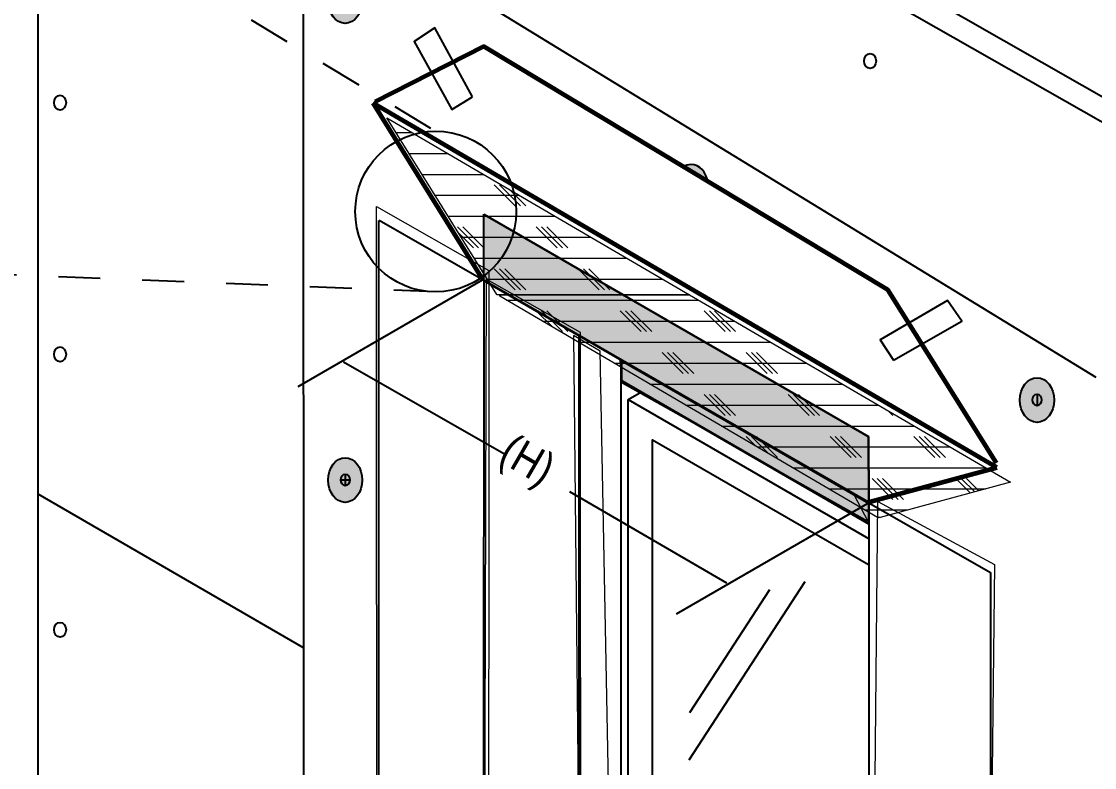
# Model space of a CAD drawing. Header units: inches. Extents: x -24 to 76, y -57 to 19.
# Drawn here: x 46.276 to 49.473, y -0.336 to 1.888 of the extents above; entities that cross this region are included whole.
import ezdxf

# ---------------------------------------------------------------- set-up
doc = ezdxf.new("R2010")
doc.units = ezdxf.units.IN
doc.header["$MEASUREMENT"] = 0
doc.linetypes.add('AI-Linetype-54', pattern=[0.25, 0.125, -0.125])
doc.linetypes.add('AI-Linetype-55', pattern=[0.25, 0.125, -0.125])
for name, color, linetype, lineweight in [('.ATI-HATCH', 7, 'Continuous', 0), ('flash hatch', 7, 'Continuous', 0), ('G-ANNO-TTLB', 7, 'Continuous', 0), ('Layer 12', 7, 'Continuous', 0), ('TYVEK', 7, 'Continuous', 0), ('WALL SCRATCH', 7, 'Continuous', 0)]:
    doc.layers.add(name, color=color, linetype=linetype, lineweight=lineweight)
pattern_1 = [(45, (0, 0), (-7.071, 7.071), [])]

# ---------------------------------------------------------------- blocks, each defined once
blk = doc.blocks.new('Block_117')
at = {"layer": 'WALL SCRATCH', "true_color": 0x003b71, "transparency": 33554687}
h = blk.add_hatch(color=156, dxfattribs=at)
h.dxf.hatch_style = 2
edge = h.paths.add_edge_path()
edge.add_ellipse((47.2408, 0.5209), major_axis=(0, 0.0664), ratio=0.766948, start_angle=0, end_angle=360)
at = {"layer": 'WALL SCRATCH', "color": 18, "lineweight": 25, "true_color": 0x080808}
for p, q in [((47.2272, 0.5213), (47.2543, 0.5213)), ((47.2408, 0.5385), (47.2408, 0.5042))]:
    blk.add_line(p, q, dxfattribs=at)
at = {"layer": 'WALL SCRATCH', "color": 8, "lineweight": 25, "true_color": 0x808080}
blk.add_lwpolyline([(47.2336, 0.5823)], dxfattribs=at)
at = {"layer": 'WALL SCRATCH', "color": 18, "lineweight": 25, "true_color": 0x000000}
blk.add_ellipse((47.2408, 0.5209), major_axis=(0, 0.0664), ratio=0.766948, dxfattribs=at)
at = {"layer": 'WALL SCRATCH', "color": 18, "lineweight": 25, "true_color": 0x080808}
blk.add_ellipse((47.2408, 0.5213), major_axis=(0, 0.0171), ratio=0.788846, dxfattribs=at)
blk = doc.blocks.new('Block_118')
at = {"layer": 'WALL SCRATCH', "true_color": 0x003b71, "transparency": 33554687}
h = blk.add_hatch(color=156, dxfattribs=at)
h.dxf.hatch_style = 2
edge = h.paths.add_edge_path()
edge.add_ellipse((47.2408, 1.9483), major_axis=(0, 0.0664), ratio=0.766948, start_angle=0, end_angle=360)
at = {"layer": 'WALL SCRATCH', "color": 18, "lineweight": 25, "true_color": 0x080808}
blk.add_line((47.2408, 1.9659), (47.2408, 1.9316), dxfattribs=at)
at = {"layer": 'WALL SCRATCH', "color": 18, "lineweight": 25, "true_color": 0x000000}
blk.add_ellipse((47.2408, 1.9483), major_axis=(0, 0.0664), ratio=0.766948, dxfattribs=at)
at = {"layer": 'WALL SCRATCH', "color": 18, "lineweight": 25, "true_color": 0x080808}
blk.add_ellipse((47.2408, 1.9487), major_axis=(0, 0.0171), ratio=0.788846, dxfattribs=at)
blk = doc.blocks.new('Block_119')
at = {"layer": 'WALL SCRATCH', "true_color": 0x003b71, "transparency": 33554687}
h = blk.add_hatch(color=156, dxfattribs=at)
h.dxf.hatch_style = 2
edge = h.paths.add_edge_path()
edge.add_ellipse((47.2408, -0.9065), major_axis=(0, 0.0664), ratio=0.766948, start_angle=0, end_angle=360)
at = {"layer": 'WALL SCRATCH', "color": 18, "lineweight": 25, "true_color": 0x080808}
for p, q in [((47.2408, -0.889), (47.2408, -0.9232)), ((47.2272, -0.9061), (47.2543, -0.9061))]:
    blk.add_line(p, q, dxfattribs=at)
at = {"layer": 'WALL SCRATCH', "color": 8, "lineweight": 25, "true_color": 0x808080}
blk.add_lwpolyline([(47.2336, -0.9775)], dxfattribs=at)
at = {"layer": 'WALL SCRATCH', "color": 18, "lineweight": 25, "true_color": 0x000000}
blk.add_ellipse((47.2408, -0.9065), major_axis=(0, 0.0664), ratio=0.766948, dxfattribs=at)
at = {"layer": 'WALL SCRATCH', "color": 18, "lineweight": 25, "true_color": 0x080808}
blk.add_ellipse((47.2408, -0.9061), major_axis=(0, 0.0171), ratio=0.788846, dxfattribs=at)
blk = doc.blocks.new('Block_116')
at = {"layer": 'WALL SCRATCH'}
for name in ['Block_118', 'Block_117', 'Block_119']:
    blk.add_blockref(name, (0, 0), dxfattribs=at)
blk = doc.blocks.new('Block_121')
at = {"layer": 'WALL SCRATCH', "true_color": 0x003b71, "transparency": 33554687}
h = blk.add_hatch(color=156, dxfattribs=at)
h.dxf.hatch_style = 2
edge = h.paths.add_edge_path()
edge.add_ellipse((49.3016, -0.6209), major_axis=(0, 0.0664), ratio=0.766948, start_angle=0, end_angle=360)
at = {"layer": 'WALL SCRATCH', "color": 18, "lineweight": 25, "true_color": 0x080808}
for p, q in [((49.3016, -0.6033), (49.3016, -0.6376)), ((49.2881, -0.6204), (49.3151, -0.6204))]:
    blk.add_line(p, q, dxfattribs=at)
at = {"layer": 'WALL SCRATCH', "color": 8, "lineweight": 25, "true_color": 0x808080}
blk.add_lwpolyline([(49.2945, -0.5595)], dxfattribs=at)
at = {"layer": 'WALL SCRATCH', "color": 18, "lineweight": 25, "true_color": 0x000000}
blk.add_ellipse((49.3016, -0.6209), major_axis=(0, 0.0664), ratio=0.766948, dxfattribs=at)
at = {"layer": 'WALL SCRATCH', "color": 18, "lineweight": 25, "true_color": 0x080808}
blk.add_ellipse((49.3016, -0.6204), major_axis=(0, 0.0171), ratio=0.788846, dxfattribs=at)
blk = doc.blocks.new('Block_122')
at = {"layer": 'WALL SCRATCH', "true_color": 0x003b71, "transparency": 33554687}
h = blk.add_hatch(color=156, dxfattribs=at)
h.dxf.hatch_style = 2
edge = h.paths.add_edge_path()
edge.add_ellipse((49.3016, 0.7593), major_axis=(0, 0.0664), ratio=0.766948, start_angle=0, end_angle=360)
at = {"layer": 'WALL SCRATCH', "color": 18, "lineweight": 25, "true_color": 0x080808}
blk.add_line((49.3016, 0.7768), (49.3016, 0.7425), dxfattribs=at)
at = {"layer": 'WALL SCRATCH', "color": 18, "lineweight": 25, "true_color": 0x000000}
blk.add_ellipse((49.3016, 0.7593), major_axis=(0, 0.0664), ratio=0.766948, dxfattribs=at)
at = {"layer": 'WALL SCRATCH', "color": 18, "lineweight": 25, "true_color": 0x080808}
blk.add_ellipse((49.3016, 0.7597), major_axis=(0, 0.0171), ratio=0.788846, dxfattribs=at)
blk = doc.blocks.new('Block_123')
at = {"layer": 'WALL SCRATCH', "true_color": 0x003b71, "transparency": 33554687}
h = blk.add_hatch(color=156, dxfattribs=at)
h.dxf.hatch_style = 2
edge = h.paths.add_edge_path()
edge.add_ellipse((49.3016, -2.001), major_axis=(0, 0.0664), ratio=0.766948, start_angle=0, end_angle=360)
at = {"layer": 'WALL SCRATCH', "color": 18, "lineweight": 25, "true_color": 0x080808}
for p, q in [((49.2881, -2.0006), (49.3151, -2.0006)), ((49.3016, -1.9834), (49.3016, -2.0177))]:
    blk.add_line(p, q, dxfattribs=at)
at = {"layer": 'WALL SCRATCH', "color": 8, "lineweight": 25, "true_color": 0x808080}
blk.add_lwpolyline([(49.2945, -2.072)], dxfattribs=at)
at = {"layer": 'WALL SCRATCH', "color": 18, "lineweight": 25, "true_color": 0x000000}
blk.add_ellipse((49.3016, -2.001), major_axis=(0, 0.0664), ratio=0.766948, dxfattribs=at)
at = {"layer": 'WALL SCRATCH', "color": 18, "lineweight": 25, "true_color": 0x080808}
blk.add_ellipse((49.3016, -2.0006), major_axis=(0, 0.0171), ratio=0.788846, dxfattribs=at)
blk = doc.blocks.new('Block_120')
at = {"layer": 'WALL SCRATCH'}
for name in ['Block_122', 'Block_121', 'Block_123']:
    blk.add_blockref(name, (0, 0), dxfattribs=at)
blk = doc.blocks.new('Block_124')
at = {"layer": 'WALL SCRATCH', "true_color": 0x003b71, "transparency": 33554687}
h = blk.add_hatch(color=156, dxfattribs=at)
h.dxf.hatch_style = 2
edge = h.paths.add_edge_path()
edge.add_spline(control_points=[(48.3213, 1.4076), (48.3213, 1.4076), (48.2462, 1.4527), (48.2462, 1.4527), (48.2535, 1.4583), (48.262, 1.4613), (48.2712, 1.4613), (48.296, 1.4613), (48.3167, 1.4383), (48.3213, 1.4076)], knot_values=[0, 0, 0, 0, 1, 1, 1, 2, 2, 2, 3, 3, 3, 3], degree=3, periodic=0)
at = {"layer": 'WALL SCRATCH', "color": 18, "lineweight": 25, "true_color": 0x000000}
blk.add_open_spline([(48.3213, 1.4076), (48.3213, 1.4076), (48.2462, 1.4527), (48.2462, 1.4527), (48.2535, 1.4583), (48.262, 1.4613), (48.2712, 1.4613), (48.296, 1.4613), (48.3167, 1.4383), (48.3213, 1.4076)], degree=3, knots=[0, 0, 0, 0, 1, 1, 1, 2, 2, 2, 3, 3, 3, 3], dxfattribs=at)
blk = doc.blocks.new('Block_115')
at = {"layer": 'WALL SCRATCH'}
for name in ['Block_116', 'Block_124', 'Block_120']:
    blk.add_blockref(name, (0, 0), dxfattribs=at)
blk = doc.blocks.new('Block_295')
at = {"layer": 'Layer 12', "color": 191, "lineweight": 25, "true_color": 0xbf7fff}
for points in [[(47.3471, 1.3118)], [(47.3471, -1.8398)]]:
    blk.add_lwpolyline(points, dxfattribs=at)
blk = doc.blocks.new('Block_477')
at = {"layer": '.ATI-HATCH'}
for points, knots in [([(47.3644, 1.6004), (47.3644, 1.6004), (47.692, 1.0744), (47.692, 1.0744), (47.692, 1.0744), (47.6939, 1.0733), (47.6939, 1.0733), (47.6939, 1.0733), (48.2661, 1.0733), (48.2661, 1.0733), (48.2661, 1.0733), (47.3644, 1.6004), (47.3644, 1.6004)], [0, 0, 0, 0, 1, 1, 1, 2, 2, 2, 3, 3, 3, 4, 4, 4, 4]), ([(48.2661, 1.0733), (48.2661, 1.0733), (47.7011, 1.0733), (47.7011, 1.0733), (47.7011, 1.0733), (47.7011, 1.069), (47.7011, 1.069), (47.7011, 1.069), (48.826, 0.4098), (48.826, 0.4098), (48.826, 0.4098), (48.8341, 0.4098), (48.8341, 0.4098), (48.8341, 0.4098), (49.2226, 0.5142), (49.2226, 0.5142), (49.2226, 0.5142), (48.2661, 1.0733), (48.2661, 1.0733)], [0, 0, 0, 0, 1, 1, 1, 2, 2, 2, 3, 3, 3, 4, 4, 4, 5, 5, 5, 6, 6, 6, 6])]:
    blk.add_open_spline(points, degree=3, knots=knots, dxfattribs=at)
at = {"layer": '.ATI-HATCH', "color": 243, "lineweight": 0, "true_color": 0xcc667f}
for points in [[(47.3915, 1.557), (47.3915, 1.557), (47.4387, 1.557), (47.4387, 1.557)], [(47.4304, 1.4945), (47.4304, 1.4945), (47.5456, 1.4945), (47.5456, 1.4945)], [(47.4693, 1.432), (47.4693, 1.432), (47.6525, 1.432), (47.6525, 1.432)], [(47.7475, 1.3382), (47.7475, 1.3382), (47.685, 1.4007), (47.685, 1.4007)], [(47.7632, 1.3382), (47.7632, 1.3382), (47.7007, 1.4007), (47.7007, 1.4007)], [(47.7788, 1.3382), (47.7788, 1.3382), (47.7308, 1.3862), (47.7308, 1.3862)], [(47.5082, 1.3695), (47.5082, 1.3695), (47.7594, 1.3695), (47.7594, 1.3695)], [(47.5288, 1.3382), (47.5288, 1.3382), (47.5259, 1.3411), (47.5259, 1.3411)], [(47.5471, 1.307), (47.5471, 1.307), (47.8664, 1.307), (47.8664, 1.307)], [(47.6382, 1.2132), (47.6382, 1.2132), (47.5757, 1.2757), (47.5757, 1.2757)], [(47.6225, 1.2132), (47.6225, 1.2132), (47.5775, 1.2583), (47.5775, 1.2583)], [(47.6538, 1.2132), (47.6538, 1.2132), (47.5913, 1.2757), (47.5913, 1.2757)], [(47.8725, 1.2132), (47.8725, 1.2132), (47.81, 1.2757), (47.81, 1.2757)], [(47.8882, 1.2132), (47.8882, 1.2132), (47.8257, 1.2757), (47.8257, 1.2757)], [(47.9038, 1.2132), (47.9038, 1.2132), (47.8413, 1.2757), (47.8413, 1.2757)], [(47.5861, 1.2445), (47.5861, 1.2445), (47.9733, 1.2445), (47.9733, 1.2445)], [(47.625, 1.182), (47.625, 1.182), (48.0802, 1.182), (48.0802, 1.182)], [(47.7475, 1.0882), (47.7475, 1.0882), (47.685, 1.1507), (47.685, 1.1507)], [(47.7632, 1.0882), (47.7632, 1.0882), (47.7007, 1.1507), (47.7007, 1.1507)], [(47.7788, 1.0882), (47.7788, 1.0882), (47.7163, 1.1507), (47.7163, 1.1507)], [(47.9975, 1.0882), (47.9975, 1.0882), (47.935, 1.1507), (47.935, 1.1507)], [(48.0132, 1.0882), (48.0132, 1.0882), (47.9507, 1.1507), (47.9507, 1.1507)], [(48.0288, 1.0882), (48.0288, 1.0882), (47.9663, 1.1507), (47.9663, 1.1507)], [(47.6639, 1.1195), (47.6639, 1.1195), (48.1871, 1.1195), (48.1871, 1.1195)], [(47.7217, 1.057), (47.7217, 1.057), (48.294, 1.057), (48.294, 1.057)], [(47.8596, 0.9762), (47.8596, 0.9762), (47.81, 1.0257), (47.81, 1.0257)], [(47.8882, 0.9632), (47.8882, 0.9632), (47.8257, 1.0257), (47.8257, 1.0257)], [(47.9038, 0.9632), (47.9038, 0.9632), (47.8413, 1.0257), (47.8413, 1.0257)], [(48.1225, 0.9632), (48.1225, 0.9632), (48.06, 1.0257), (48.06, 1.0257)], [(48.1382, 0.9632), (48.1382, 0.9632), (48.0757, 1.0257), (48.0757, 1.0257)], [(48.1538, 0.9632), (48.1538, 0.9632), (48.0913, 1.0257), (48.0913, 1.0257)], [(48.3725, 0.9632), (48.3725, 0.9632), (48.31, 1.0257), (48.31, 1.0257)], [(48.3882, 0.9632), (48.3882, 0.9632), (48.3257, 1.0257), (48.3257, 1.0257)], [(48.4038, 0.9632), (48.4038, 0.9632), (48.3413, 1.0257), (48.3413, 1.0257)], [(47.8284, 0.9945), (47.8284, 0.9945), (48.401, 0.9945), (48.401, 0.9945)], [(47.935, 0.932), (47.935, 0.932), (48.5079, 0.932), (48.5079, 0.932)], [(48.2475, 0.8382), (48.2475, 0.8382), (48.185, 0.9007), (48.185, 0.9007)], [(48.2632, 0.8382), (48.2632, 0.8382), (48.2007, 0.9007), (48.2007, 0.9007)], [(48.2788, 0.8382), (48.2788, 0.8382), (48.2163, 0.9007), (48.2163, 0.9007)], [(48.4975, 0.8382), (48.4975, 0.8382), (48.435, 0.9007), (48.435, 0.9007)], [(48.5132, 0.8382), (48.5132, 0.8382), (48.4507, 0.9007), (48.4507, 0.9007)], [(48.5288, 0.8382), (48.5288, 0.8382), (48.4663, 0.9007), (48.4663, 0.9007)], [(48.0416, 0.8695), (48.0416, 0.8695), (48.6148, 0.8695), (48.6148, 0.8695)], [(48.1483, 0.807), (48.1483, 0.807), (48.7217, 0.807), (48.7217, 0.807)], [(48.3725, 0.7132), (48.3725, 0.7132), (48.31, 0.7757), (48.31, 0.7757)], [(48.3882, 0.7132), (48.3882, 0.7132), (48.3257, 0.7757), (48.3257, 0.7757)], [(48.4038, 0.7132), (48.4038, 0.7132), (48.3413, 0.7757), (48.3413, 0.7757)], [(48.6225, 0.7132), (48.6225, 0.7132), (48.56, 0.7757), (48.56, 0.7757)], [(48.6382, 0.7132), (48.6382, 0.7132), (48.5757, 0.7757), (48.5757, 0.7757)], [(48.6538, 0.7132), (48.6538, 0.7132), (48.5913, 0.7757), (48.5913, 0.7757)], [(48.2549, 0.7445), (48.2549, 0.7445), (48.8286, 0.7445), (48.8286, 0.7445)], [(48.8725, 0.7132), (48.8725, 0.7132), (48.8591, 0.7267), (48.8591, 0.7267)], [(48.3616, 0.682), (48.3616, 0.682), (48.9356, 0.682), (48.9356, 0.682)], [(48.4635, 0.6222), (48.4635, 0.6222), (48.435, 0.6507), (48.435, 0.6507)], [(48.5013, 0.6001), (48.5013, 0.6001), (48.4507, 0.6507), (48.4507, 0.6507)], [(48.5288, 0.5882), (48.5288, 0.5882), (48.4663, 0.6507), (48.4663, 0.6507)], [(48.7475, 0.5882), (48.7475, 0.5882), (48.685, 0.6507), (48.685, 0.6507)], [(48.7632, 0.5882), (48.7632, 0.5882), (48.7007, 0.6507), (48.7007, 0.6507)], [(48.7788, 0.5882), (48.7788, 0.5882), (48.7163, 0.6507), (48.7163, 0.6507)], [(48.9975, 0.5882), (48.9975, 0.5882), (48.935, 0.6507), (48.935, 0.6507)], [(49.0132, 0.5882), (49.0132, 0.5882), (48.9507, 0.6507), (48.9507, 0.6507)], [(49.0288, 0.5882), (49.0288, 0.5882), (48.9663, 0.6507), (48.9663, 0.6507)], [(48.4682, 0.6195), (48.4682, 0.6195), (49.0425, 0.6195), (49.0425, 0.6195)], [(48.5749, 0.557), (48.5749, 0.557), (49.1494, 0.557), (49.1494, 0.557)], [(48.8725, 0.4632), (48.8725, 0.4632), (48.81, 0.5257), (48.81, 0.5257)], [(48.8882, 0.4632), (48.8882, 0.4632), (48.8257, 0.5257), (48.8257, 0.5257)], [(48.9038, 0.4632), (48.9038, 0.4632), (48.8413, 0.5257), (48.8413, 0.5257)], [(49.1035, 0.4822), (49.1035, 0.4822), (49.06, 0.5257), (49.06, 0.5257)], [(49.1159, 0.4855), (49.1159, 0.4855), (49.0757, 0.5257), (49.0757, 0.5257)], [(49.1282, 0.4888), (49.1282, 0.4888), (49.0913, 0.5257), (49.0913, 0.5257)], [(48.6815, 0.4945), (48.6815, 0.4945), (49.1492, 0.4945), (49.1492, 0.4945)], [(48.7882, 0.432), (48.7882, 0.432), (48.9166, 0.432), (48.9166, 0.432)]]:
    blk.add_open_spline(points, degree=3, dxfattribs=at)

msp = doc.modelspace()

# ---------------------------------------------------------------- hatches: boundary and pattern name
at = {"layer": '.ATI-HATCH', "true_color": 0xcc667f, "transparency": 33554483}
for points in [[(47.6523, 1.3109), (47.6523, 1.1149), (48.0649, 0.8763), (48.7992, 0.4514), (48.7988, 0.649)], [(48.0649, 0.8763), (48.0649, 0.8147), (48.7992, 0.3899), (48.7992, 0.4514)]]:
    msp.add_hatch(color=243, dxfattribs=at).paths.add_polyline_path(points)
at = {"layer": '.ATI-HATCH', "true_color": 0x000000, "transparency": 33554687}
h = msp.add_hatch(dxfattribs=at)
h.set_pattern_fill('_U', color=18, scale=10, angle=45, style=2, pattern_type=0)
h.set_pattern_definition(pattern_1)
h.paths.add_polyline_path([(48.8001, 0.456), (47.6534, 1.117), (47.6534, 1.313), (48.7999, 0.6511)])
h = msp.add_hatch(dxfattribs=at)
h.set_pattern_fill('_U', color=18, scale=10, angle=45, style=2, pattern_type=0)
h.set_pattern_definition(pattern_1)
h.paths.add_polyline_path([(48.7971, 0.3981), (48.0662, 0.81), (48.0601, 0.8769), (48.7566, 0.4761)])
at = {"layer": 'flash hatch', "true_color": 0xcc667f, "transparency": 33554483}
for points in [[(47.6523, 1.3109), (47.6523, 1.1149), (48.0649, 0.8763), (48.7992, 0.4514), (48.7988, 0.649)], [(48.0649, 0.8763), (48.0649, 0.8147), (48.7992, 0.3899), (48.7992, 0.4514)]]:
    msp.add_hatch(color=243, dxfattribs=at).paths.add_polyline_path(points)
at = {"layer": 'G-ANNO-TTLB', "true_color": 0xff00ff, "transparency": 33554687}
h = msp.add_hatch(color=6, dxfattribs=at)
edge = h.paths.add_edge_path()
edge.add_spline(control_points=[(71.2893, -15.0744), (71.2893, -15.0744), (30.6016, -15.0744), (30.6016, -15.0744), (30.6016, -15.0744), (30.6016, 19.0506), (30.6016, 19.0506), (30.6016, 19.0506), (71.2893, 19.0506), (71.2893, 19.0506), (71.2893, 19.0506), (71.2893, -15.0744), (71.2893, -15.0744)], knot_values=[0, 0, 0, 0, 1, 1, 1, 2, 2, 2, 3, 3, 3, 4, 4, 4, 4], degree=3, periodic=0)
edge = h.paths.add_edge_path()
edge.add_spline(control_points=[(30.7266, 18.9256), (30.7266, 18.9256), (30.7266, -14.9494), (30.7266, -14.9494), (30.7266, -14.9494), (71.1643, -14.9494), (71.1643, -14.9494), (71.1643, -14.9494), (71.1643, 18.9256), (71.1643, 18.9256), (71.1643, 18.9256), (30.7266, 18.9256), (30.7266, 18.9256)], knot_values=[0, 0, 0, 0, 1, 1, 1, 2, 2, 2, 3, 3, 3, 4, 4, 4, 4], degree=3, periodic=0)
edge.add_line((30.7266, 18.9256), (30.7266, 18.9256))
at = {"layer": 'Layer 12', "true_color": 0x000000, "transparency": 33554687}
h = msp.add_hatch(dxfattribs=at)
h.set_pattern_fill('_U', color=18, scale=10, angle=45, style=2, pattern_type=0)
h.set_pattern_definition(pattern_1)
h.paths.add_polyline_path([(47.668, -1.2294), (47.3347, -1.037), (47.3344, 1.3365), (47.669, 1.1457)])
h = msp.add_hatch(dxfattribs=at)
h.set_pattern_fill('_U', color=18, scale=10, angle=45, style=2, pattern_type=0)
h.set_pattern_definition(pattern_1)
h.paths.add_polyline_path([(47.9413, -1.0951), (47.6551, -1.2615), (47.662, 1.1198), (47.9405, 0.9618)])
h = msp.add_hatch(dxfattribs=at)
h.set_pattern_fill('_U', color=18, scale=10, angle=45, style=2, pattern_type=0)
h.set_pattern_definition(pattern_1)
h.paths.add_polyline_path([(47.9413, -1.0951), (48.0398, -1.1566), (48.0007, 0.9052), (47.9208, 0.9519)])
h = msp.add_hatch(dxfattribs=at)
h.set_pattern_fill('_U', color=18, scale=10, angle=45, style=2, pattern_type=0)
h.set_pattern_definition(pattern_1)
h.paths.add_polyline_path([(49.1476, -2.1117), (48.8047, -1.915), (48.8275, 0.4572), (49.1745, 0.2691)])

# ---------------------------------------------------------------- linework, layer by layer
at = {"layer": '.ATI-HATCH', "color": 18, "linetype": 'AI-Linetype-54', "lineweight": 25, "true_color": 0x000000}
msp.add_line((45.0343, 3.0558), (47.5099, 1.5607), dxfattribs=at)
at = {"layer": '.ATI-HATCH', "color": 18, "linetype": 'AI-Linetype-55', "lineweight": 25, "true_color": 0x000000}
msp.add_line((47.5104, 1.0816), (44.3497, 1.2079), dxfattribs=at)
at = {"layer": '.ATI-HATCH'}
for points in [[(47.6523, 1.3109), (47.6523, 1.1149), (48.0649, 0.8763), (48.7992, 0.4514), (48.7988, 0.649)], [(47.6523, 1.3109), (47.6523, 1.1149), (48.0649, 0.8763), (48.7992, 0.4514), (48.7988, 0.649)], [(48.8001, 0.456), (47.6534, 1.117), (47.6534, 1.313), (48.7999, 0.6511)], [(48.7971, 0.3981), (48.0662, 0.81), (48.0601, 0.8769), (48.7566, 0.4761)], [(48.0649, 0.8763), (48.0649, 0.8147), (48.7992, 0.3899), (48.7992, 0.4514)]]:
    msp.add_lwpolyline(points, close=True, dxfattribs=at)
at = {"layer": '.ATI-HATCH', "color": 18, "lineweight": 25, "true_color": 0x000000}
msp.add_circle((47.5104, 1.3211), 0.2396, dxfattribs=at)
at = {"layer": 'flash hatch'}
for points in [[(47.6523, 1.3109), (47.6523, 1.1149), (48.0649, 0.8763), (48.7992, 0.4514), (48.7988, 0.649)], [(48.0649, 0.8763), (48.0649, 0.8147), (48.7992, 0.3899), (48.7992, 0.4514)]]:
    msp.add_lwpolyline(points, close=True, dxfattribs=at)
at = {"layer": 'G-ANNO-TTLB'}
for points in [[(71.2893, -15.0744), (71.2893, -15.0744), (30.6016, -15.0744), (30.6016, -15.0744), (30.6016, -15.0744), (30.6016, 19.0506), (30.6016, 19.0506), (30.6016, 19.0506), (71.2893, 19.0506), (71.2893, 19.0506), (71.2893, 19.0506), (71.2893, -15.0744), (71.2893, -15.0744)], [(30.7266, 18.9256), (30.7266, 18.9256), (30.7266, -14.9494), (30.7266, -14.9494), (30.7266, -14.9494), (71.1643, -14.9494), (71.1643, -14.9494), (71.1643, -14.9494), (71.1643, 18.9256), (71.1643, 18.9256), (71.1643, 18.9256), (30.7266, 18.9256), (30.7266, 18.9256)]]:
    msp.add_open_spline(points, degree=3, knots=[0, 0, 0, 0, 1, 1, 1, 2, 2, 2, 3, 3, 3, 4, 4, 4, 4], dxfattribs=at)
at = {"layer": 'Layer 12'}
for points in [[(47.668, -1.2294), (47.3347, -1.037), (47.3344, 1.3365), (47.669, 1.1457)], [(47.9413, -1.0951), (47.6551, -1.2615), (47.662, 1.1198), (47.9405, 0.9618)], [(47.9413, -1.0951), (48.0398, -1.1566), (48.0007, 0.9052), (47.9208, 0.9519)], [(49.1476, -2.1117), (48.8047, -1.915), (48.8275, 0.4572), (49.1745, 0.2691)]]:
    msp.add_lwpolyline(points, close=True, dxfattribs=at)
at = {"layer": 'TYVEK', "color": 18, "lineweight": 60, "true_color": 0x000000}
for p, q in [((49.182, 0.558), (47.3238, 1.6442)), ((47.6521, 1.117), (47.3238, 1.6442)), ((48.7981, 0.4549), (49.182, 0.558))]:
    msp.add_line(p, q, dxfattribs=at)
at = {"layer": 'TYVEK', "color": 4, "lineweight": 25, "true_color": 0x00ffff}
for p, q in [((47.6534, 1.117), (47.6534, 1.313)), ((47.6534, 1.313), (48.7999, 0.6511)), ((47.3411, -0.6938), (47.3411, 1.2944)), ((47.3418, 1.2957), (47.6534, 1.117)), ((47.6534, 1.117), (47.6526, -1.2513)), ((47.9381, -1.1026), (47.9381, 0.9524)), ((48.0624, -1.1754), (48.0624, 0.8795)), ((48.7999, 0.6511), (48.8003, 0.4535)), ((48.8003, 0.4535), (48.8003, -1.9177)), ((48.8003, 0.4535), (49.163, 0.2459)), ((49.163, 0.2459), (49.1623, -1.5995))]:
    msp.add_line(p, q, dxfattribs=at)
at = {"layer": 'TYVEK', "color": 18, "lineweight": 25, "true_color": 0x000000}
for p, q in [((47.6483, 1.1166), (47.0993, 0.799)), ((47.6534, 1.117), (48.8003, 0.4535)), ((48.7955, 0.4505), (48.2269, 0.1215))]:
    msp.add_line(p, q, dxfattribs=at)
at = {"layer": 'TYVEK', "color": 33, "lineweight": 25, "true_color": 0xcc9966}
msp.add_line((47.9381, -0.8826), (47.9381, 0.9524), dxfattribs=at)
at = {"layer": 'TYVEK', "color": 1, "lineweight": 25, "true_color": 0xff0000}
for p, q in [((47.2354, 0.8731), (47.7131, 0.5999)), ((47.9092, 0.4871), (48.3763, 0.2145)), ((48.6097, 0.2181), (48.2643, -0.3138)), ((48.5044, 0.1938), (48.2668, -0.1731))]:
    msp.add_line(p, q, dxfattribs=at)
at = {"layer": 'TYVEK', "color": 191, "lineweight": 25, "true_color": 0xbf7fff}
for p, q in [((48.066, 0.8168), (48.7999, 0.3923)), ((48.0839, 0.7611), (48.1234, 0.7836)), ((48.0839, -0.9936), (48.0839, 0.7611)), ((48.0839, 0.7611), (48.7999, 0.3469))]:
    msp.add_line(p, q, dxfattribs=at)
at = {"layer": 'TYVEK', "color": 2, "lineweight": 25, "true_color": 0xf5eb12}
for points in [[(47.6199, 1.6633), (47.5076, 1.8688), (47.4458, 1.8284), (47.558, 1.625)], [(48.8741, 0.8779), (49.0771, 0.9947), (49.0353, 1.0556), (48.8345, 0.9389)]]:
    msp.add_lwpolyline(points, close=True, dxfattribs=at)
at = {"layer": 'TYVEK', "color": 18, "lineweight": 60, "true_color": 0x000000}
msp.add_lwpolyline([(49.1811, 0.5711), (48.8572, 1.0876), (47.6534, 1.8128), (47.33, 1.6481)], dxfattribs=at)
at = {"layer": 'TYVEK', "color": 6, "lineweight": 35, "true_color": 0xff00ff}
for points in [[(47.123, 0.9378)], [(48.5076, 0.1388)]]:
    msp.add_lwpolyline(points, dxfattribs=at)
at = {"layer": 'TYVEK', "color": 191, "lineweight": 25, "true_color": 0xbf7fff}
msp.add_lwpolyline([(48.1563, -0.9574), (48.1563, 0.6412), (48.7999, 0.2689)], dxfattribs=at)
at = {"layer": 'WALL SCRATCH', "color": 2, "lineweight": 25, "true_color": 0xffff00}
for p, q in [((50.1297, 1.3004), (46.392, 3.4357)), ((46.3252, 3.397), (46.3252, -2.4674)), ((50.0584, 1.2653), (46.3252, 3.397)), ((46.3252, 0.4796), (47.1155, 0.022))]:
    msp.add_line(p, q, dxfattribs=at)
at = {"layer": 'WALL SCRATCH', "color": 18, "lineweight": 25, "true_color": 0x000000}
for p, q in [((49.4772, 0.8268), (47.1155, 2.2733)), ((47.1155, 2.2733), (47.1174, -1.6899))]:
    msp.add_line(p, q, dxfattribs=at)
at = {"layer": 'WALL SCRATCH', "color": 8, "lineweight": 25, "true_color": 0x808080}
msp.add_lwpolyline([(47.1861, 0.5672)], dxfattribs=at)
msp.add_lwpolyline([(47.1861, 0.5672)], dxfattribs=at)
at = {"layer": 'WALL SCRATCH', "color": 252, "lineweight": 25, "true_color": 0x848484}
for centre in [(48.8043, 1.7696), (46.3914, 1.6454), (46.3914, 0.8954), (46.3914, 0.0748)]:
    msp.add_ellipse(centre, major_axis=(0, 0.0221), ratio=0.812499, dxfattribs=at)

# ---------------------------------------------------------------- block references
at = {"layer": '.ATI-HATCH'}
msp.add_blockref('Block_477', (0, 0), dxfattribs=at)
at = {"layer": 'Layer 12'}
msp.add_blockref('Block_295', (0, 0), dxfattribs=at)
at = {"layer": 'WALL SCRATCH'}
msp.add_blockref('Block_115', (0, 0), dxfattribs=at)

# ---------------------------------------------------------------- texts
at = {"layer": 'TYVEK', "insert": (47.6788, 0.554), "char_height": 0.2, "attachment_point": 7, "rotation": 330.0001}
msp.add_mtext('\\C1;\\c255;\\FArial Narrow|b0|i0|c1;\\H0.097082;\\W1.007294;(H)', dxfattribs=at)

doc.saveas('drawing.dxf')
